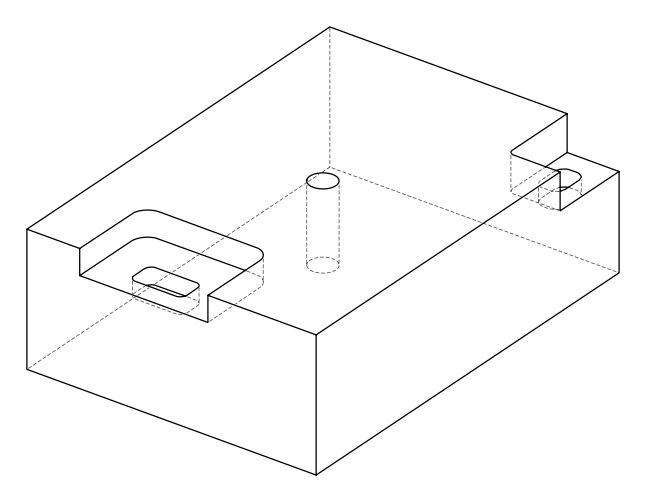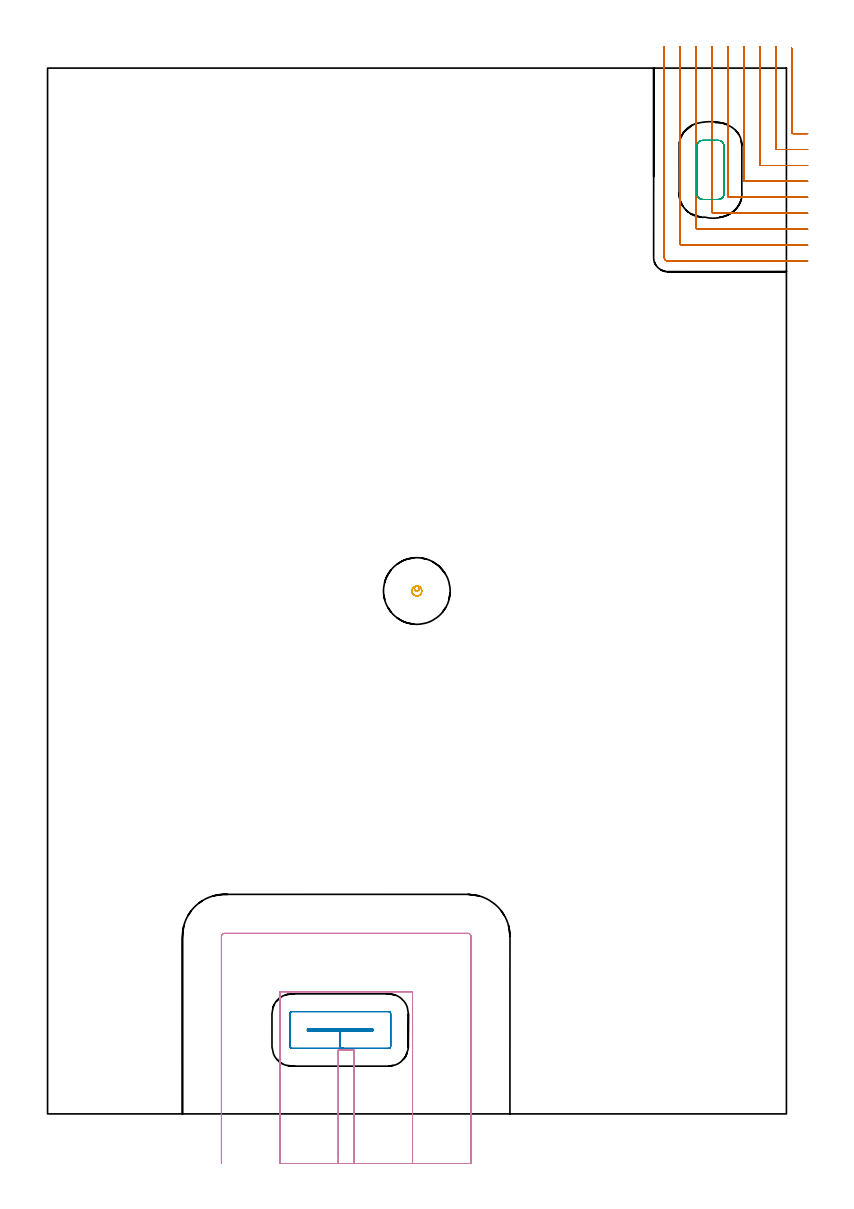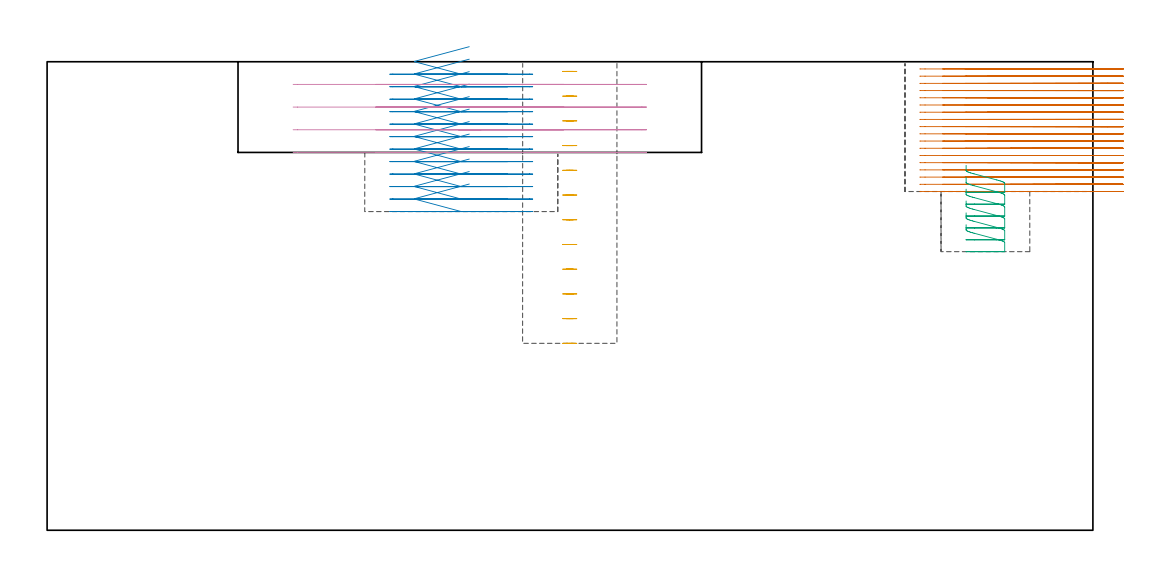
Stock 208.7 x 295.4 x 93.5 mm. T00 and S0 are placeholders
(PLAN: 5 operations, 3 tool changes, 34.7 min)
(1 MILL_CORNER_NOTCH_RECTANGULAR | CORNER_NOTCH_RECTANGULAR | NXT0201_008 | Follow Part, ap 1.5, ae 75% | 24.49 min | 55768 mm3)
(2 MILL_RECTANGULAR_POCKET | POCKET_RECTANGULAR_STRAIGHT | NXT0201_010 | Follow Part, ap 2.5, ae 75% | 3.92 min | 22692 mm3)
(3 MILL_RECTANGULAR_POCKET_1 | POCKET_RECTANGULAR_STRAIGHT_1 | NXT0201_010 | Follow Part, ap 2.5, ae 75% | 1.07 min | 5202 mm3)
(4 MILL_SLOT | SLOT_PARTIAL_RECTANGULAR | UGT0201_105 | Follow Part, ap 5.5, ae 75% | 4.58 min | 88984 mm3)
(5 MILL_BLIND_HOLE_FROM_SOLID_MATERIAL | STEP1POCKET | NXT0201_012 | Spiral | 0.65 min | 15605 mm3)
(TOOL NXT0201_008 | ENDMILL 6mm [2P460-0600-NA 1630] | D6 FL26 Z6)
(TOOL NXT0201_010 | ENDMILL 10mm [2P460-1000-NA 1630] | D10 FL30 Z6)
(TOOL UGT0201_105 | End Mill 22 mm | D22 FL25 Z2)
(TOOL NXT0201_012 | ENDMILL 16mm [2P460-1600-NA 1630] | D16 FL38 Z6)
(OP 1 MILL_CORNER_NOTCH_RECTANGULAR)
G17 G21 G94 G90
T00 M6
G54
G17 G0 G90 X210.2 Y300.998 S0 M3
G43 Z103.5 H1
Z92.061
G94 G1 Y297.998 F250.
Y277.197 F500.
G3 X210.497 Y276.9 R0.3
G1 X211.7
X214.7 F250.
G0 Z103.5
X205.7 Y301.4
Z92.061
G1 Y298.4
Y272.697 F500.
G3 X205.997 Y272.4 R0.3
G1 X211.7
X214.7 F250.
G0 Z103.5
X201.2 Y301.4
Z92.061
G1 Y298.4
Y268.197 F500.
G3 X201.497 Y267.9 R0.3
G1 X211.7
X214.7 F250.
G0 Z103.5
X196.7 Y301.4
Z92.061
G1 Y298.4
Y263.697 F500.
G3 X196.997 Y263.4 R0.3
G1 X211.7
X214.7 F250.
G0 Z103.5
X192.2 Y301.4
Z92.061
G1 Y298.4
Y259.198 F500.
G3 X192.498 Y258.9 R0.3
G1 X211.7
X214.7 F250.
G0 Z103.5
X187.7 Y301.4
Z92.061
G1 Y298.4
Y254.698 F500.
G3 X187.998 Y254.4 R0.3
G1 X211.7
X214.7 F250.
G0 Z103.5
X183.2 Y301.4
Z92.061
G1 Y298.4
Y250.198 F500.
G3 X183.498 Y249.9 R0.3
G1 X211.7
X214.7 F250.
G0 Z103.5
X178.7 Y301.4
Z92.061
G1 Y298.4
Y245.698 F500.
G3 X178.998 Y245.4 R0.3
G1 X211.7
X214.7 F250.
G0 Z103.5
X174.2 Y301.4
Z92.061
G1 Y298.4
Y241.9 F500.
G3 X175.2 Y240.9 R1.
G1 X211.7
X214.7 F250.
G0 Z103.5
X210.2 Y300.998
Z90.622
G1 Y297.998
Y277.197 F500.
G3 X210.497 Y276.9 R0.3
G1 X211.7
X214.7 F250.
G0 Z103.5
X205.7 Y301.4
Z90.622
G1 Y298.4
Y272.697 F500.
G3 X205.997 Y272.4 R0.3
G1 X211.7
X214.7 F250.
G0 Z103.5
X201.2 Y301.4
Z90.622
G1 Y298.4
Y268.197 F500.
G3 X201.497 Y267.9 R0.3
G1 X211.7
X214.7 F250.
G0 Z103.5
X196.7 Y301.4
Z90.622
G1 Y298.4
Y263.697 F500.
G3 X196.997 Y263.4 R0.3
G1 X211.7
X214.7 F250.
G0 Z103.5
X192.2 Y301.4
Z90.622
G1 Y298.4
Y259.198 F500.
G3 X192.498 Y258.9 R0.3
G1 X211.7
X214.7 F250.
G0 Z103.5
X187.7 Y301.4
Z90.622
G1 Y298.4
Y254.698 F500.
G3 X187.998 Y254.4 R0.3
G1 X211.7
X214.7 F250.
G0 Z103.5
X183.2 Y301.4
Z90.622
G1 Y298.4
Y250.198 F500.
G3 X183.498 Y249.9 R0.3
G1 X211.7
X214.7 F250.
G0 Z103.5
X178.7 Y301.4
Z90.622
G1 Y298.4
Y245.698 F500.
G3 X178.998 Y245.4 R0.3
G1 X211.7
X214.7 F250.
G0 Z103.5
X174.2 Y301.4
Z90.622
G1 Y298.4
Y241.9 F500.
G3 X175.2 Y240.9 R1.
G1 X211.7
X214.7 F250.
G0 Z103.5
X210.2 Y300.998
Z89.183
G1 Y297.998
Y277.197 F500.
G3 X210.497 Y276.9 R0.3
G1 X211.7
X214.7 F250.
G0 Z103.5
X205.7 Y301.4
Z89.183
G1 Y298.4
Y272.697 F500.
G3 X205.997 Y272.4 R0.3
G1 X211.7
X214.7 F250.
G0 Z103.5
X201.2 Y301.4
Z89.183
G1 Y298.4
Y268.197 F500.
G3 X201.497 Y267.9 R0.3
G1 X211.7
X214.7 F250.
G0 Z103.5
X196.7 Y301.4
Z89.183
G1 Y298.4
Y263.697 F500.
G3 X196.997 Y263.4 R0.3
G1 X211.7
X214.7 F250.
G0 Z103.5
X192.2 Y301.4
Z89.183
G1 Y298.4
Y259.198 F500.
G3 X192.498 Y258.9 R0.3
G1 X211.7
X214.7 F250.
G0 Z103.5
X187.7 Y301.4
Z89.183
G1 Y298.4
Y254.698 F500.
G3 X187.998 Y254.4 R0.3
G1 X211.7
X214.7 F250.
G0 Z103.5
X183.2 Y301.4
Z89.183
G1 Y298.4
Y250.198 F500.
G3 X183.498 Y249.9 R0.3
G1 X211.7
X214.7 F250.
G0 Z103.5
X178.7 Y301.4
Z89.183
G1 Y298.4
Y245.698 F500.
G3 X178.998 Y245.4 R0.3
G1 X211.7
X214.7 F250.
G0 Z103.5
X174.2 Y301.4
Z89.183
G1 Y298.4
Y241.9 F500.
G3 X175.2 Y240.9 R1.
G1 X211.7
X214.7 F250.
G0 Z103.5
X210.2 Y300.998
Z87.744
G1 Y297.998
Y277.197 F500.
G3 X210.497 Y276.9 R0.3
G1 X211.7
X214.7 F250.
G0 Z103.5
X205.7 Y301.4
Z87.744
G1 Y298.4
Y272.697 F500.
G3 X205.997 Y272.4 R0.3
G1 X211.7
X214.7 F250.
G0 Z103.5
X201.2 Y301.4
Z87.744
G1 Y298.4
Y268.197 F500.
G3 X201.497 Y267.9 R0.3
G1 X211.7
X214.7 F250.
G0 Z103.5
X196.7 Y301.4
Z87.744
G1 Y298.4
Y263.697 F500.
G3 X196.997 Y263.4 R0.3
G1 X211.7
X214.7 F250.
G0 Z103.5
X192.2 Y301.4
Z87.744
G1 Y298.4
Y259.198 F500.
G3 X192.498 Y258.9 R0.3
G1 X211.7
X214.7 F250.
G0 Z103.5
X187.7 Y301.4
Z87.744
G1 Y298.4
Y254.698 F500.
G3 X187.998 Y254.4 R0.3
G1 X211.7
X214.7 F250.
G0 Z103.5
X183.2 Y301.4
Z87.744
G1 Y298.4
Y250.198 F500.
G3 X183.498 Y249.9 R0.3
G1 X211.7
X214.7 F250.
G0 Z103.5
X178.7 Y301.4
Z87.744
G1 Y298.4
Y245.698 F500.
G3 X178.998 Y245.4 R0.3
G1 X211.7
X214.7 F250.
G0 Z103.5
X174.2 Y301.4
Z87.744
G1 Y298.4
Y241.9 F500.
G3 X175.2 Y240.9 R1.
G1 X211.7
X214.7 F250.
G0 Z103.5
X210.2 Y300.998
Z86.305
G1 Y297.998
Y277.197 F500.
G3 X210.497 Y276.9 R0.3
G1 X211.7
X214.7 F250.
G0 Z103.5
X205.7 Y301.4
Z86.305
G1 Y298.4
Y272.697 F500.
G3 X205.997 Y272.4 R0.3
G1 X211.7
X214.7 F250.
G0 Z103.5
X201.2 Y301.4
Z86.305
G1 Y298.4
Y268.197 F500.
G3 X201.497 Y267.9 R0.3
G1 X211.7
X214.7 F250.
G0 Z103.5
X196.7 Y301.4
Z86.305
G1 Y298.4
Y263.697 F500.
G3 X196.997 Y263.4 R0.3
G1 X211.7
X214.7 F250.
G0 Z103.5
X192.2 Y301.4
Z86.305
G1 Y298.4
Y259.198 F500.
G3 X192.498 Y258.9 R0.3
G1 X211.7
X214.7 F250.
G0 Z103.5
X187.7 Y301.4
Z86.305
G1 Y298.4
Y254.698 F500.
G3 X187.998 Y254.4 R0.3
G1 X211.7
X214.7 F250.
G0 Z103.5
X183.2 Y301.4
Z86.305
G1 Y298.4
Y250.198 F500.
G3 X183.498 Y249.9 R0.3
G1 X211.7
X214.7 F250.
G0 Z103.5
X178.7 Y301.4
Z86.305
G1 Y298.4
Y245.698 F500.
G3 X178.998 Y245.4 R0.3
G1 X211.7
X214.7 F250.
G0 Z103.5
X174.2 Y301.4
Z86.305
G1 Y298.4
Y241.9 F500.
G3 X175.2 Y240.9 R1.
G1 X211.7
X214.7 F250.
G0 Z103.5
X210.2 Y300.998
Z84.867
G1 Y297.998
Y277.197 F500.
G3 X210.497 Y276.9 R0.3
G1 X211.7
X214.7 F250.
G0 Z103.5
X205.7 Y301.4
Z84.867
G1 Y298.4
Y272.697 F500.
G3 X205.997 Y272.4 R0.3
G1 X211.7
X214.7 F250.
G0 Z103.5
X201.2 Y301.4
Z84.867
G1 Y298.4
Y268.197 F500.
G3 X201.497 Y267.9 R0.3
G1 X211.7
X214.7 F250.
G0 Z103.5
X196.7 Y301.4
Z84.867
G1 Y298.4
Y263.697 F500.
G3 X196.997 Y263.4 R0.3
G1 X211.7
X214.7 F250.
G0 Z103.5
X192.2 Y301.4
Z84.867
G1 Y298.4
Y259.198 F500.
G3 X192.498 Y258.9 R0.3
G1 X211.7
X214.7 F250.
G0 Z103.5
X187.7 Y301.4
Z84.867
G1 Y298.4
Y254.698 F500.
G3 X187.998 Y254.4 R0.3
G1 X211.7
X214.7 F250.
G0 Z103.5
X183.2 Y301.4
Z84.867
G1 Y298.4
Y250.198 F500.
G3 X183.498 Y249.9 R0.3
G1 X211.7
X214.7 F250.
G0 Z103.5
X178.7 Y301.4
Z84.867
G1 Y298.4
Y245.698 F500.
G3 X178.998 Y245.4 R0.3
G1 X211.7
X214.7 F250.
G0 Z103.5
X174.2 Y301.4
Z84.867
G1 Y298.4
Y241.9 F500.
G3 X175.2 Y240.9 R1.
G1 X211.7
X214.7 F250.
G0 Z103.5
X210.2 Y300.998
Z83.428
G1 Y297.998
Y277.197 F500.
G3 X210.497 Y276.9 R0.3
G1 X211.7
X214.7 F250.
G0 Z103.5
X205.7 Y301.4
Z83.428
G1 Y298.4
Y272.697 F500.
G3 X205.997 Y272.4 R0.3
G1 X211.7
X214.7 F250.
G0 Z103.5
X201.2 Y301.4
Z83.428
G1 Y298.4
Y268.197 F500.
G3 X201.497 Y267.9 R0.3
G1 X211.7
X214.7 F250.
G0 Z103.5
X196.7 Y301.4
Z83.428
G1 Y298.4
Y263.697 F500.
G3 X196.997 Y263.4 R0.3
G1 X211.7
X214.7 F250.
G0 Z103.5
X192.2 Y301.4
Z83.428
G1 Y298.4
Y259.198 F500.
G3 X192.498 Y258.9 R0.3
G1 X211.7
X214.7 F250.
G0 Z103.5
X187.7 Y301.4
Z83.428
G1 Y298.4
Y254.698 F500.
G3 X187.998 Y254.4 R0.3
G1 X211.7
X214.7 F250.
G0 Z103.5
X183.2 Y301.4
Z83.428
G1 Y298.4
Y250.198 F500.
G3 X183.498 Y249.9 R0.3
G1 X211.7
X214.7 F250.
G0 Z103.5
X178.7 Y301.4
Z83.428
G1 Y298.4
Y245.698 F500.
G3 X178.998 Y245.4 R0.3
G1 X211.7
X214.7 F250.
G0 Z103.5
X174.2 Y301.4
Z83.428
G1 Y298.4
Y241.9 F500.
G3 X175.2 Y240.9 R1.
G1 X211.7
X214.7 F250.
G0 Z103.5
X210.2 Y300.998
Z81.989
G1 Y297.998
Y277.197 F500.
G3 X210.497 Y276.9 R0.3
G1 X211.7
X214.7 F250.
G0 Z103.5
X205.7 Y301.4
Z81.989
G1 Y298.4
Y272.697 F500.
G3 X205.997 Y272.4 R0.3
G1 X211.7
X214.7 F250.
G0 Z103.5
X201.2 Y301.4
Z81.989
G1 Y298.4
Y268.197 F500.
G3 X201.497 Y267.9 R0.3
G1 X211.7
X214.7 F250.
G0 Z103.5
X196.7 Y301.4
Z81.989
G1 Y298.4
Y263.697 F500.
G3 X196.997 Y263.4 R0.3
G1 X211.7
X214.7 F250.
G0 Z103.5
X192.2 Y301.4
Z81.989
G1 Y298.4
Y259.198 F500.
G3 X192.498 Y258.9 R0.3
G1 X211.7
X214.7 F250.
G0 Z103.5
X187.7 Y301.4
Z81.989
G1 Y298.4
Y254.698 F500.
G3 X187.998 Y254.4 R0.3
G1 X211.7
X214.7 F250.
G0 Z103.5
X183.2 Y301.4
Z81.989
G1 Y298.4
Y250.198 F500.
G3 X183.498 Y249.9 R0.3
G1 X211.7
X214.7 F250.
G0 Z103.5
X178.7 Y301.4
Z81.989
G1 Y298.4
Y245.698 F500.
G3 X178.998 Y245.4 R0.3
G1 X211.7
X214.7 F250.
G0 Z103.5
X174.2 Y301.4
Z81.989
G1 Y298.4
Y241.9 F500.
G3 X175.2 Y240.9 R1.
G1 X211.7
X214.7 F250.
G0 Z103.5
X210.2 Y300.998
Z80.55
G1 Y297.998
Y277.197 F500.
G3 X210.497 Y276.9 R0.3
G1 X211.7
X214.7 F250.
G0 Z103.5
X205.7 Y301.4
Z80.55
G1 Y298.4
Y272.697 F500.
G3 X205.997 Y272.4 R0.3
G1 X211.7
X214.7 F250.
G0 Z103.5
X201.2 Y301.4
Z80.55
G1 Y298.4
Y268.197 F500.
G3 X201.497 Y267.9 R0.3
G1 X211.7
X214.7 F250.
G0 Z103.5
X196.7 Y301.4
Z80.55
G1 Y298.4
Y263.697 F500.
G3 X196.997 Y263.4 R0.3
G1 X211.7
X214.7 F250.
G0 Z103.5
X192.2 Y301.4
Z80.55
G1 Y298.4
Y259.198 F500.
G3 X192.498 Y258.9 R0.3
G1 X211.7
X214.7 F250.
G0 Z103.5
X187.7 Y301.4
Z80.55
G1 Y298.4
Y254.698 F500.
G3 X187.998 Y254.4 R0.3
G1 X211.7
X214.7 F250.
G0 Z103.5
X183.2 Y301.4
Z80.55
G1 Y298.4
Y250.198 F500.
G3 X183.498 Y249.9 R0.3
G1 X211.7
X214.7 F250.
G0 Z103.5
X178.7 Y301.4
Z80.55
G1 Y298.4
Y245.698 F500.
G3 X178.998 Y245.4 R0.3
G1 X211.7
X214.7 F250.
G0 Z103.5
X174.2 Y301.4
Z80.55
G1 Y298.4
Y241.9 F500.
G3 X175.2 Y240.9 R1.
G1 X211.7
X214.7 F250.
G0 Z103.5
X210.2 Y300.998
Z79.111
G1 Y297.998
Y277.197 F500.
G3 X210.497 Y276.9 R0.3
G1 X211.7
X214.7 F250.
G0 Z103.5
X205.7 Y301.4
Z79.111
G1 Y298.4
Y272.697 F500.
G3 X205.997 Y272.4 R0.3
G1 X211.7
X214.7 F250.
G0 Z103.5
X201.2 Y301.4
Z79.111
G1 Y298.4
Y268.197 F500.
G3 X201.497 Y267.9 R0.3
G1 X211.7
X214.7 F250.
G0 Z103.5
X196.7 Y301.4
Z79.111
G1 Y298.4
Y263.697 F500.
G3 X196.997 Y263.4 R0.3
G1 X211.7
X214.7 F250.
G0 Z103.5
X192.2 Y301.4
Z79.111
G1 Y298.4
Y259.198 F500.
G3 X192.498 Y258.9 R0.3
G1 X211.7
X214.7 F250.
G0 Z103.5
X187.7 Y301.4
Z79.111
G1 Y298.4
Y254.698 F500.
G3 X187.998 Y254.4 R0.3
G1 X211.7
X214.7 F250.
G0 Z103.5
X183.2 Y301.4
Z79.111
G1 Y298.4
Y250.198 F500.
G3 X183.498 Y249.9 R0.3
G1 X211.7
X214.7 F250.
G0 Z103.5
X178.7 Y301.4
Z79.111
G1 Y298.4
Y245.698 F500.
G3 X178.998 Y245.4 R0.3
G1 X211.7
X214.7 F250.
G0 Z103.5
X174.2 Y301.4
Z79.111
G1 Y298.4
Y241.9 F500.
G3 X175.2 Y240.9 R1.
G1 X211.7
X214.7 F250.
G0 Z103.5
X210.2 Y300.998
Z77.672
G1 Y297.998
Y277.197 F500.
G3 X210.497 Y276.9 R0.3
G1 X211.7
X214.7 F250.
G0 Z103.5
X205.7 Y301.4
Z77.672
G1 Y298.4
Y272.697 F500.
G3 X205.997 Y272.4 R0.3
G1 X211.7
X214.7 F250.
G0 Z103.5
X201.2 Y301.4
Z77.672
G1 Y298.4
Y268.197 F500.
G3 X201.497 Y267.9 R0.3
G1 X211.7
X214.7 F250.
G0 Z103.5
X196.7 Y301.4
Z77.672
G1 Y298.4
Y263.697 F500.
G3 X196.997 Y263.4 R0.3
G1 X211.7
X214.7 F250.
G0 Z103.5
X192.2 Y301.4
Z77.672
G1 Y298.4
Y259.198 F500.
G3 X192.498 Y258.9 R0.3
G1 X211.7
X214.7 F250.
G0 Z103.5
X187.7 Y301.4
Z77.672
G1 Y298.4
Y254.698 F500.
G3 X187.998 Y254.4 R0.3
G1 X211.7
X214.7 F250.
G0 Z103.5
X183.2 Y301.4
Z77.672
G1 Y298.4
Y250.198 F500.
G3 X183.498 Y249.9 R0.3
G1 X211.7
X214.7 F250.
G0 Z103.5
X178.7 Y301.4
Z77.672
G1 Y298.4
Y245.698 F500.
G3 X178.998 Y245.4 R0.3
G1 X211.7
X214.7 F250.
G0 Z103.5
X174.2 Y301.4
Z77.672
G1 Y298.4
Y241.9 F500.
G3 X175.2 Y240.9 R1.
G1 X211.7
X214.7 F250.
G0 Z103.5
X210.2 Y300.998
Z76.233
G1 Y297.998
Y277.197 F500.
G3 X210.497 Y276.9 R0.3
G1 X211.7
X214.7 F250.
G0 Z103.5
X205.7 Y301.4
Z76.233
G1 Y298.4
Y272.697 F500.
G3 X205.997 Y272.4 R0.3
G1 X211.7
X214.7 F250.
G0 Z103.5
X201.2 Y301.4
Z76.233
G1 Y298.4
Y268.197 F500.
G3 X201.497 Y267.9 R0.3
G1 X211.7
X214.7 F250.
G0 Z103.5
X196.7 Y301.4
Z76.233
G1 Y298.4
Y263.697 F500.
G3 X196.997 Y263.4 R0.3
G1 X211.7
X214.7 F250.
G0 Z103.5
X192.2 Y301.4
Z76.233
G1 Y298.4
Y259.198 F500.
G3 X192.498 Y258.9 R0.3
G1 X211.7
X214.7 F250.
G0 Z103.5
X187.7 Y301.4
Z76.233
G1 Y298.4
Y254.698 F500.
G3 X187.998 Y254.4 R0.3
G1 X211.7
X214.7 F250.
G0 Z103.5
X183.2 Y301.4
Z76.233
G1 Y298.4
Y250.198 F500.
G3 X183.498 Y249.9 R0.3
G1 X211.7
X214.7 F250.
G0 Z103.5
X178.7 Y301.4
Z76.233
G1 Y298.4
Y245.698 F500.
G3 X178.998 Y245.4 R0.3
G1 X211.7
X214.7 F250.
G0 Z103.5
X174.2 Y301.4
Z76.233
G1 Y298.4
Y241.9 F500.
G3 X175.2 Y240.9 R1.
G1 X211.7
X214.7 F250.
G0 Z103.5
X210.2 Y300.998
Z74.794
G1 Y297.998
Y277.197 F500.
G3 X210.497 Y276.9 R0.3
G1 X211.7
X214.7 F250.
G0 Z103.5
X205.7 Y301.4
Z74.794
G1 Y298.4
Y272.697 F500.
G3 X205.997 Y272.4 R0.3
G1 X211.7
X214.7 F250.
G0 Z103.5
X201.2 Y301.4
Z74.794
G1 Y298.4
Y268.197 F500.
G3 X201.497 Y267.9 R0.3
G1 X211.7
X214.7 F250.
G0 Z103.5
X196.7 Y301.4
Z74.794
G1 Y298.4
Y263.697 F500.
G3 X196.997 Y263.4 R0.3
G1 X211.7
X214.7 F250.
G0 Z103.5
X192.2 Y301.4
Z74.794
G1 Y298.4
Y259.198 F500.
G3 X192.498 Y258.9 R0.3
G1 X211.7
X214.7 F250.
G0 Z103.5
X187.7 Y301.4
Z74.794
G1 Y298.4
Y254.698 F500.
G3 X187.998 Y254.4 R0.3
G1 X211.7
X214.7 F250.
G0 Z103.5
X183.2 Y301.4
Z74.794
G1 Y298.4
Y250.198 F500.
G3 X183.498 Y249.9 R0.3
G1 X211.7
X214.7 F250.
G0 Z103.5
X178.7 Y301.4
Z74.794
G1 Y298.4
Y245.698 F500.
G3 X178.998 Y245.4 R0.3
G1 X211.7
X214.7 F250.
G0 Z103.5
X174.2 Y301.4
Z74.794
G1 Y298.4
Y241.9 F500.
G3 X175.2 Y240.9 R1.
G1 X211.7
X214.7 F250.
G0 Z103.5
X210.2 Y300.998
Z73.356
G1 Y297.998
Y277.197 F500.
G3 X210.497 Y276.9 R0.3
G1 X211.7
X214.7 F250.
G0 Z103.5
X205.7 Y301.4
Z73.356
G1 Y298.4
Y272.697 F500.
G3 X205.997 Y272.4 R0.3
G1 X211.7
X214.7 F250.
G0 Z103.5
X201.2 Y301.4
Z73.356
G1 Y298.4
Y268.197 F500.
G3 X201.497 Y267.9 R0.3
G1 X211.7
X214.7 F250.
G0 Z103.5
X196.7 Y301.4
Z73.356
G1 Y298.4
Y263.697 F500.
G3 X196.997 Y263.4 R0.3
G1 X211.7
X214.7 F250.
G0 Z103.5
X192.2 Y301.4
Z73.356
G1 Y298.4
Y259.198 F500.
G3 X192.498 Y258.9 R0.3
G1 X211.7
X214.7 F250.
G0 Z103.5
X187.7 Y301.4
Z73.356
G1 Y298.4
Y254.698 F500.
G3 X187.998 Y254.4 R0.3
G1 X211.7
X214.7 F250.
G0 Z103.5
X183.2 Y301.4
Z73.356
G1 Y298.4
Y250.198 F500.
G3 X183.498 Y249.9 R0.3
G1 X211.7
X214.7 F250.
G0 Z103.5
X178.7 Y301.4
Z73.356
G1 Y298.4
Y245.698 F500.
G3 X178.998 Y245.4 R0.3
G1 X211.7
X214.7 F250.
G0 Z103.5
X174.2 Y301.4
Z73.356
G1 Y298.4
Y241.9 F500.
G3 X175.2 Y240.9 R1.
G1 X211.7
X214.7 F250.
G0 Z103.5
X210.2 Y300.998
Z71.917
G1 Y297.998
Y277.197 F500.
G3 X210.497 Y276.9 R0.3
G1 X211.7
X214.7 F250.
G0 Z103.5
X205.7 Y301.4
Z71.917
G1 Y298.4
Y272.697 F500.
G3 X205.997 Y272.4 R0.3
G1 X211.7
X214.7 F250.
G0 Z103.5
X201.2 Y301.4
Z71.917
G1 Y298.4
Y268.197 F500.
G3 X201.497 Y267.9 R0.3
G1 X211.7
X214.7 F250.
G0 Z103.5
X196.7 Y301.4
Z71.917
G1 Y298.4
Y263.697 F500.
G3 X196.997 Y263.4 R0.3
G1 X211.7
X214.7 F250.
G0 Z103.5
X192.2 Y301.4
Z71.917
G1 Y298.4
Y259.198 F500.
G3 X192.498 Y258.9 R0.3
G1 X211.7
X214.7 F250.
G0 Z103.5
X187.7 Y301.4
Z71.917
G1 Y298.4
Y254.698 F500.
G3 X187.998 Y254.4 R0.3
G1 X211.7
X214.7 F250.
G0 Z103.5
X183.2 Y301.4
Z71.917
G1 Y298.4
Y250.198 F500.
G3 X183.498 Y249.9 R0.3
G1 X211.7
X214.7 F250.
G0 Z103.5
X178.7 Y301.4
Z71.917
G1 Y298.4
Y245.698 F500.
G3 X178.998 Y245.4 R0.3
G1 X211.7
X214.7 F250.
G0 Z103.5
X174.2 Y301.4
Z71.917
G1 Y298.4
Y241.9 F500.
G3 X175.2 Y240.9 R1.
G1 X211.7
X214.7 F250.
G0 Z103.5
X210.2 Y300.998
Z70.478
G1 Y297.998
Y277.197 F500.
G3 X210.497 Y276.9 R0.3
G1 X211.7
X214.7 F250.
G0 Z103.5
X205.7 Y301.4
Z70.478
G1 Y298.4
Y272.697 F500.
G3 X205.997 Y272.4 R0.3
G1 X211.7
X214.7 F250.
G0 Z103.5
X201.2 Y301.4
Z70.478
G1 Y298.4
Y268.197 F500.
G3 X201.497 Y267.9 R0.3
G1 X211.7
X214.7 F250.
G0 Z103.5
X196.7 Y301.4
Z70.478
G1 Y298.4
Y263.697 F500.
G3 X196.997 Y263.4 R0.3
G1 X211.7
X214.7 F250.
G0 Z103.5
X192.2 Y301.4
Z70.478
G1 Y298.4
Y259.198 F500.
G3 X192.498 Y258.9 R0.3
G1 X211.7
X214.7 F250.
G0 Z103.5
X187.7 Y301.4
Z70.478
G1 Y298.4
Y254.698 F500.
G3 X187.998 Y254.4 R0.3
G1 X211.7
X214.7 F250.
G0 Z103.5
X183.2 Y301.4
Z70.478
G1 Y298.4
Y250.198 F500.
G3 X183.498 Y249.9 R0.3
G1 X211.7
X214.7 F250.
G0 Z103.5
X178.7 Y301.4
Z70.478
G1 Y298.4
Y245.698 F500.
G3 X178.998 Y245.4 R0.3
G1 X211.7
X214.7 F250.
G0 Z103.5
X174.2 Y301.4
Z70.478
G1 Y298.4
Y241.9 F500.
G3 X175.2 Y240.9 R1.
G1 X211.7
X214.7 F250.
G0 Z103.5
X210.2 Y300.998
Z69.039
G1 Y297.998
Y277.197 F500.
G3 X210.497 Y276.9 R0.3
G1 X211.7
X214.7 F250.
G0 Z103.5
X205.7 Y301.4
Z69.039
G1 Y298.4
Y272.697 F500.
G3 X205.997 Y272.4 R0.3
G1 X211.7
X214.7 F250.
G0 Z103.5
X201.2 Y301.4
Z69.039
G1 Y298.4
Y268.197 F500.
G3 X201.497 Y267.9 R0.3
G1 X211.7
X214.7 F250.
G0 Z103.5
X196.7 Y301.4
Z69.039
G1 Y298.4
Y263.697 F500.
G3 X196.997 Y263.4 R0.3
G1 X211.7
X214.7 F250.
G0 Z103.5
X192.2 Y301.4
Z69.039
G1 Y298.4
Y259.198 F500.
G3 X192.498 Y258.9 R0.3
G1 X211.7
X214.7 F250.
G0 Z103.5
X187.7 Y301.4
Z69.039
G1 Y298.4
Y254.698 F500.
G3 X187.998 Y254.4 R0.3
G1 X211.7
X214.7 F250.
G0 Z103.5
X183.2 Y301.4
Z69.039
G1 Y298.4
Y250.198 F500.
G3 X183.498 Y249.9 R0.3
G1 X211.7
X214.7 F250.
G0 Z103.5
X178.7 Y301.4
Z69.039
G1 Y298.4
Y245.698 F500.
G3 X178.998 Y245.4 R0.3
G1 X211.7
X214.7 F250.
G0 Z103.5
X174.2 Y301.4
Z69.039
G1 Y298.4
Y241.9 F500.
G3 X175.2 Y240.9 R1.
G1 X211.7
X214.7 F250.
G0 Z103.5
X210.2 Y300.998
Z67.6
G1 Y297.998
Y277.197 F500.
G3 X210.497 Y276.9 R0.3
G1 X211.7
X214.7 F250.
G0 Z103.5
X205.7 Y301.4
Z67.6
G1 Y298.4
Y272.697 F500.
G3 X205.997 Y272.4 R0.3
G1 X211.7
X214.7 F250.
G0 Z103.5
X201.2 Y301.4
Z67.6
G1 Y298.4
Y268.197 F500.
G3 X201.497 Y267.9 R0.3
G1 X211.7
X214.7 F250.
G0 Z103.5
X196.7 Y301.4
Z67.6
G1 Y298.4
Y263.697 F500.
G3 X196.997 Y263.4 R0.3
G1 X211.7
X214.7 F250.
G0 Z103.5
X192.2 Y301.4
Z67.6
G1 Y298.4
Y259.198 F500.
G3 X192.498 Y258.9 R0.3
G1 X211.7
X214.7 F250.
G0 Z103.5
X187.7 Y301.4
Z67.6
G1 Y298.4
Y254.698 F500.
G3 X187.998 Y254.4 R0.3
G1 X211.7
X214.7 F250.
G0 Z103.5
X183.2 Y301.4
Z67.6
G1 Y298.4
Y250.198 F500.
G3 X183.498 Y249.9 R0.3
G1 X211.7
X214.7 F250.
G0 Z103.5
X178.7 Y301.4
Z67.6
G1 Y298.4
Y245.698 F500.
G3 X178.998 Y245.4 R0.3
G1 X211.7
X214.7 F250.
G0 Z103.5
X174.2 Y301.4
Z67.6
G1 Y298.4
Y241.9 F500.
G3 X175.2 Y240.9 R1.
G1 X211.7
X214.7 F250.
G0 Z103.5
M5
M2
(OP 2 MILL_RECTANGULAR_POCKET)
G17 G21 G94 G90
T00 M6
G54
G17 G0 G90 X84.245 Y23.9 S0 M3
G43 Z103.5 H1
Z96.5
G94 G1 X73.4 Z93.594 F250.
Y23.5 Z93.487
X82.65 Z91.008
X91.9 F500.
Y23.9
X73.4
Y23.5
X82.65
Y18.5
X96.3
G3 X96.9 Y19.1 R0.6
G1 Y28.3
G3 X96.3 Y28.9 R0.6
G1 X69.
G3 X68.4 Y28.3 R0.6
G1 Y19.1
G3 X69. Y18.5 R0.6
G1 X82.65
X83.65
G0 X84.245 Y23.9 Z94.008
G1 X73.4 Z91.102 F250.
Y23.5 Z90.995
X82.65 Z88.517
X91.9 F500.
Y23.9
X73.4
Y23.5
X82.65
Y18.5
X96.3
G3 X96.9 Y19.1 R0.6
G1 Y28.3
G3 X96.3 Y28.9 R0.6
G1 X69.
G3 X68.4 Y28.3 R0.6
G1 Y19.1
G3 X69. Y18.5 R0.6
G1 X82.65
X83.65
G0 X84.245 Y23.9 Z91.517
G1 X73.4 Z88.611 F250.
Y23.5 Z88.503
X82.65 Z86.025
X91.9 F500.
Y23.9
X73.4
Y23.5
X82.65
Y18.5
X96.3
G3 X96.9 Y19.1 R0.6
G1 Y28.3
G3 X96.3 Y28.9 R0.6
G1 X69.
G3 X68.4 Y28.3 R0.6
G1 Y19.1
G3 X69. Y18.5 R0.6
G1 X82.65
X83.65
G0 X84.245 Y23.9 Z89.025
G1 X73.4 Z86.119 F250.
Y23.5 Z86.012
X82.65 Z83.533
X91.9 F500.
Y23.9
X73.4
Y23.5
X82.65
Y18.5
X96.3
G3 X96.9 Y19.1 R0.6
G1 Y28.3
G3 X96.3 Y28.9 R0.6
G1 X69.
G3 X68.4 Y28.3 R0.6
G1 Y19.1
G3 X69. Y18.5 R0.6
G1 X82.65
X83.65
G0 X84.245 Y23.9 Z86.533
G1 X73.4 Z83.627 F250.
Y23.5 Z83.52
X82.65 Z81.042
X91.9 F500.
Y23.9
X73.4
Y23.5
X82.65
Y18.5
X96.3
G3 X96.9 Y19.1 R0.6
G1 Y28.3
G3 X96.3 Y28.9 R0.6
G1 X69.
G3 X68.4 Y28.3 R0.6
G1 Y19.1
G3 X69. Y18.5 R0.6
G1 X82.65
X83.65
G0 X84.245 Y23.9 Z84.042
G1 X73.4 Z81.136 F250.
Y23.5 Z81.028
X82.65 Z78.55
X91.9 F500.
Y23.9
X73.4
Y23.5
X82.65
Y18.5
X96.3
G3 X96.9 Y19.1 R0.6
G1 Y28.3
G3 X96.3 Y28.9 R0.6
G1 X69.
G3 X68.4 Y28.3 R0.6
G1 Y19.1
G3 X69. Y18.5 R0.6
G1 X82.65
X83.65
G0 X84.245 Y23.9 Z81.55
G1 X73.4 Z78.644 F250.
Y23.5 Z78.537
X82.65 Z76.058
X91.9 F500.
Y23.9
X73.4
Y23.5
X82.65
Y18.5
X96.3
G3 X96.9 Y19.1 R0.6
G1 Y28.3
G3 X96.3 Y28.9 R0.6
G1 X69.
G3 X68.4 Y28.3 R0.6
G1 Y19.1
G3 X69. Y18.5 R0.6
G1 X82.65
X83.65
G0 X84.245 Y23.9 Z79.058
G1 X73.4 Z76.152 F250.
Y23.5 Z76.045
X82.65 Z73.567
X91.9 F500.
Y23.9
X73.4
Y23.5
X82.65
Y18.5
X96.3
G3 X96.9 Y19.1 R0.6
G1 Y28.3
G3 X96.3 Y28.9 R0.6
G1 X69.
G3 X68.4 Y28.3 R0.6
G1 Y19.1
G3 X69. Y18.5 R0.6
G1 X82.65
X83.65
G0 X84.245 Y23.9 Z76.567
G1 X73.4 Z73.661 F250.
Y23.5 Z73.554
X82.65 Z71.075
X91.9 F500.
Y23.9
X73.4
Y23.5
X82.65
Y18.5
X96.3
G3 X96.9 Y19.1 R0.6
G1 Y28.3
G3 X96.3 Y28.9 R0.6
G1 X69.
G3 X68.4 Y28.3 R0.6
G1 Y19.1
G3 X69. Y18.5 R0.6
G1 X82.65
X83.65
G0 X84.245 Y23.9 Z74.075
G1 X73.4 Z71.169 F250.
Y23.5 Z71.062
X82.65 Z68.583
X91.9 F500.
Y23.9
X73.4
Y23.5
X82.65
Y18.5
X96.3
G3 X96.9 Y19.1 R0.6
G1 Y28.3
G3 X96.3 Y28.9 R0.6
G1 X69.
G3 X68.4 Y28.3 R0.6
G1 Y19.1
G3 X69. Y18.5 R0.6
G1 X82.65
X83.65
G0 X84.245 Y23.9 Z71.583
G1 X73.4 Z68.677 F250.
Y23.5 Z68.57
X82.65 Z66.092
X91.9 F500.
Y23.9
X73.4
Y23.5
X82.65
Y18.5
X96.3
G3 X96.9 Y19.1 R0.6
G1 Y28.3
G3 X96.3 Y28.9 R0.6
G1 X69.
G3 X68.4 Y28.3 R0.6
G1 Y19.1
G3 X69. Y18.5 R0.6
G1 X82.65
X83.65
G0 X84.245 Y23.9 Z69.092
G1 X73.4 Z66.186 F250.
Y23.5 Z66.079
X82.65 Z63.6
X91.9 F500.
Y23.9
X73.4
Y23.5
X82.65
Y18.5
X96.3
G3 X96.9 Y19.1 R0.6
G1 Y28.3
G3 X96.3 Y28.9 R0.6
G1 X69.
G3 X68.4 Y28.3 R0.6
G1 Y19.1
G3 X69. Y18.5 R0.6
G1 X82.65
X83.65
G0 Z103.5
M5
M2
(OP 3 MILL_RECTANGULAR_POCKET_1)
G17 G21 G94 G90
T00 M6
G54
G17 G0 G90 X183.4 Y263.739 S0 M3
G43 Z103.5 H1
Z72.812
G94 G1 Y260. Z71.811 F250.
Y259.87 Z71.776
X183.461 Y259.53 Z71.683
X183.589 Y259.21 Z71.591
X183.779 Y258.922 Z71.499
X184.022 Y258.679 Z71.406
X184.31 Y258.489 Z71.314
X184.63 Y258.361 Z71.222
X184.97 Y258.3 Z71.129
X189.53 Z69.907
X189.87 Y258.361 Z69.815
X190.19 Y258.489 Z69.722
X190.478 Y258.679 Z69.63
X190.721 Y258.922 Z69.538
X190.911 Y259.21 Z69.445
X191.039 Y259.53 Z69.353
X191.1 Y259.87 Z69.261
Y266.65 Z67.444
Y273.3 F500.
G3 X189.4 Y275. R1.7
G1 X185.1
G3 X183.4 Y273.3 R1.7
G1 Y260.
G3 X185.1 Y258.3 R1.7
G1 X189.4
G3 X191.1 Y260. R1.7
G1 Y266.65
Y267.65
G0 X183.4 Y263.739 Z70.444
G1 Y260. Z69.442 F250.
Y259.87 Z69.407
X183.461 Y259.53 Z69.315
X183.589 Y259.21 Z69.222
X183.779 Y258.922 Z69.13
X184.022 Y258.679 Z69.038
X184.31 Y258.489 Z68.945
X184.63 Y258.361 Z68.853
X184.97 Y258.3 Z68.76
X189.53 Z67.538
X189.87 Y258.361 Z67.446
X190.19 Y258.489 Z67.354
X190.478 Y258.679 Z67.261
X190.721 Y258.922 Z67.169
X190.911 Y259.21 Z67.077
X191.039 Y259.53 Z66.984
X191.1 Y259.87 Z66.892
Y266.65 Z65.075
Y273.3 F500.
G3 X189.4 Y275. R1.7
G1 X185.1
G3 X183.4 Y273.3 R1.7
G1 Y260.
G3 X185.1 Y258.3 R1.7
G1 X189.4
G3 X191.1 Y260. R1.7
G1 Y266.65
Y267.65
G0 X183.4 Y263.739 Z68.075
G1 Y260. Z67.073 F250.
Y259.87 Z67.038
X183.461 Y259.53 Z66.946
X183.589 Y259.21 Z66.853
X183.779 Y258.922 Z66.761
X184.022 Y258.679 Z66.669
X184.31 Y258.489 Z66.576
X184.63 Y258.361 Z66.484
X184.97 Y258.3 Z66.392
X189.53 Z65.17
X189.87 Y258.361 Z65.077
X190.19 Y258.489 Z64.985
X190.478 Y258.679 Z64.892
X190.721 Y258.922 Z64.8
X190.911 Y259.21 Z64.708
X191.039 Y259.53 Z64.615
X191.1 Y259.87 Z64.523
Y266.65 Z62.706
Y273.3 F500.
G3 X189.4 Y275. R1.7
G1 X185.1
G3 X183.4 Y273.3 R1.7
G1 Y260.
G3 X185.1 Y258.3 R1.7
G1 X189.4
G3 X191.1 Y260. R1.7
G1 Y266.65
Y267.65
G0 X183.4 Y263.739 Z65.706
G1 Y260. Z64.704 F250.
Y259.87 Z64.669
X183.461 Y259.53 Z64.577
X183.589 Y259.21 Z64.485
X183.779 Y258.922 Z64.392
X184.022 Y258.679 Z64.3
X184.31 Y258.489 Z64.208
X184.63 Y258.361 Z64.115
X184.97 Y258.3 Z64.023
X189.53 Z62.801
X189.87 Y258.361 Z62.708
X190.19 Y258.489 Z62.616
X190.478 Y258.679 Z62.524
X190.721 Y258.922 Z62.431
X190.911 Y259.21 Z62.339
X191.039 Y259.53 Z62.247
X191.1 Y259.87 Z62.154
Y266.65 Z60.337
Y273.3 F500.
G3 X189.4 Y275. R1.7
G1 X185.1
G3 X183.4 Y273.3 R1.7
G1 Y260.
G3 X185.1 Y258.3 R1.7
G1 X189.4
G3 X191.1 Y260. R1.7
G1 Y266.65
Y267.65
G0 X183.4 Y263.739 Z63.337
G1 Y260. Z62.336 F250.
Y259.87 Z62.301
X183.461 Y259.53 Z62.208
X183.589 Y259.21 Z62.116
X183.779 Y258.922 Z62.024
X184.022 Y258.679 Z61.931
X184.31 Y258.489 Z61.839
X184.63 Y258.361 Z61.747
X184.97 Y258.3 Z61.654
X189.53 Z60.432
X189.87 Y258.361 Z60.34
X190.19 Y258.489 Z60.247
X190.478 Y258.679 Z60.155
X190.721 Y258.922 Z60.063
X190.911 Y259.21 Z59.97
X191.039 Y259.53 Z59.878
X191.1 Y259.87 Z59.786
Y266.65 Z57.969
Y273.3 F500.
G3 X189.4 Y275. R1.7
G1 X185.1
G3 X183.4 Y273.3 R1.7
G1 Y260.
G3 X185.1 Y258.3 R1.7
G1 X189.4
G3 X191.1 Y260. R1.7
G1 Y266.65
Y267.65
G0 X183.4 Y263.739 Z60.969
G1 Y260. Z59.967 F250.
Y259.87 Z59.932
X183.461 Y259.53 Z59.84
X183.589 Y259.21 Z59.747
X183.779 Y258.922 Z59.655
X184.022 Y258.679 Z59.563
X184.31 Y258.489 Z59.47
X184.63 Y258.361 Z59.378
X184.97 Y258.3 Z59.285
X189.53 Z58.063
X189.87 Y258.361 Z57.971
X190.19 Y258.489 Z57.879
X190.478 Y258.679 Z57.786
X190.721 Y258.922 Z57.694
X190.911 Y259.21 Z57.602
X191.039 Y259.53 Z57.509
X191.1 Y259.87 Z57.417
Y266.65 Z55.6
Y273.3 F500.
G3 X189.4 Y275. R1.7
G1 X185.1
G3 X183.4 Y273.3 R1.7
G1 Y260.
G3 X185.1 Y258.3 R1.7
G1 X189.4
G3 X191.1 Y260. R1.7
G1 Y266.65
Y267.65
G0 Z103.5
M5
M2
(OP 4 MILL_SLOT)
G17 G21 G94 G90
T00 M6
G54
G17 G0 G90 X86.6 Y-14. S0 M3
G43 Z103.5 H0
Z88.975
G94 G1 Y-11. F250.
Y18. F500.
X82.1
Y-11.
Y-14. F250.
X103.1
Y-11.
Y34.5 F500.
X65.6
Y-11.
Y-14. F250.
X119.6
Y-11.
Y50.1 F500.
G3 X118.7 Y51. R0.9
G1 X50.
G3 X49.1 Y50.1 R0.9
G1 Y-11.
Y-14. F250.
G0 X86.6 Z84.45
G1 Y-11.
Y18. F500.
X82.1
Y-11.
Y-14. F250.
X103.1
Y-11.
Y34.5 F500.
X65.6
Y-11.
Y-14. F250.
X119.6
Y-11.
Y50.1 F500.
G3 X118.7 Y51. R0.9
G1 X50.
G3 X49.1 Y50.1 R0.9
G1 Y-11.
Y-14. F250.
G0 X86.6 Z79.925
G1 Y-11.
Y18. F500.
X82.1
Y-11.
Y-14. F250.
X103.1
Y-11.
Y34.5 F500.
X65.6
Y-11.
Y-14. F250.
X119.6
Y-11.
Y50.1 F500.
G3 X118.7 Y51. R0.9
G1 X50.
G3 X49.1 Y50.1 R0.9
G1 Y-11.
Y-14. F250.
G0 X86.6 Z75.4
G1 Y-11.
Y18. F500.
X82.1
Y-11.
Y-14. F250.
X103.1
Y-11.
Y34.5 F500.
X65.6
Y-11.
Y-14. F250.
X119.6
Y-11.
Y50.1 F500.
G3 X118.7 Y51. R0.9
G1 X50.
G3 X49.1 Y50.1 R0.9
G1 Y-11.
Y-14. F250.
G0 Z103.5
M5
M2
(OP 5 MILL_BLIND_HOLE_FROM_SOLID_MATERIAL)
G17 G21 G94 G90
T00 M6
G54
G17 G0 G90 X104.3 Y147.7 S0 M3
G43 Z103.5 H1
Z91.567
G94 G3 X105. Y148.4 R0.7 F250.
X104.3 Y149.1 R0.7
X102.9 Y147.7 R1.4
X104.3 Y149.1 R-1.4
X103.6 Y148.4 R0.7
X104.3 Y147.7 R0.7
G0 Z86.633
G3 X105. Y148.4 R0.7
X104.3 Y149.1 R0.7
X102.9 Y147.7 R1.4
X104.3 Y149.1 R-1.4
X103.6 Y148.4 R0.7
X104.3 Y147.7 R0.7
G0 Z81.7
G3 X105. Y148.4 R0.7
X104.3 Y149.1 R0.7
X102.9 Y147.7 R1.4
X104.3 Y149.1 R-1.4
X103.6 Y148.4 R0.7
X104.3 Y147.7 R0.7
G0 Z76.767
G3 X105. Y148.4 R0.7
X104.3 Y149.1 R0.7
X102.9 Y147.7 R1.4
X104.3 Y149.1 R-1.4
X103.6 Y148.4 R0.7
X104.3 Y147.7 R0.7
G0 Z71.833
G3 X105. Y148.4 R0.7
X104.3 Y149.1 R0.7
X102.9 Y147.7 R1.4
X104.3 Y149.1 R-1.4
X103.6 Y148.4 R0.7
X104.3 Y147.7 R0.7
G0 Z66.9
G3 X105. Y148.4 R0.7
X104.3 Y149.1 R0.7
X102.9 Y147.7 R1.4
X104.3 Y149.1 R-1.4
X103.6 Y148.4 R0.7
X104.3 Y147.7 R0.7
G0 Z61.967
G3 X105. Y148.4 R0.7
X104.3 Y149.1 R0.7
X102.9 Y147.7 R1.4
X104.3 Y149.1 R-1.4
X103.6 Y148.4 R0.7
X104.3 Y147.7 R0.7
G0 Z57.033
G3 X105. Y148.4 R0.7
X104.3 Y149.1 R0.7
X102.9 Y147.7 R1.4
X104.3 Y149.1 R-1.4
X103.6 Y148.4 R0.7
X104.3 Y147.7 R0.7
G0 Z52.1
G3 X105. Y148.4 R0.7
X104.3 Y149.1 R0.7
X102.9 Y147.7 R1.4
X104.3 Y149.1 R-1.4
X103.6 Y148.4 R0.7
X104.3 Y147.7 R0.7
G0 Z47.167
G3 X105. Y148.4 R0.7
X104.3 Y149.1 R0.7
X102.9 Y147.7 R1.4
X104.3 Y149.1 R-1.4
X103.6 Y148.4 R0.7
X104.3 Y147.7 R0.7
G0 Z42.233
G3 X105. Y148.4 R0.7
X104.3 Y149.1 R0.7
X102.9 Y147.7 R1.4
X104.3 Y149.1 R-1.4
X103.6 Y148.4 R0.7
X104.3 Y147.7 R0.7
G0 Z37.3
G3 X105. Y148.4 R0.7
X104.3 Y149.1 R0.7
X102.9 Y147.7 R1.4
X104.3 Y149.1 R-1.4
X103.6 Y148.4 R0.7
X104.3 Y147.7 R0.7
G0 Z103.5
M5
M2
